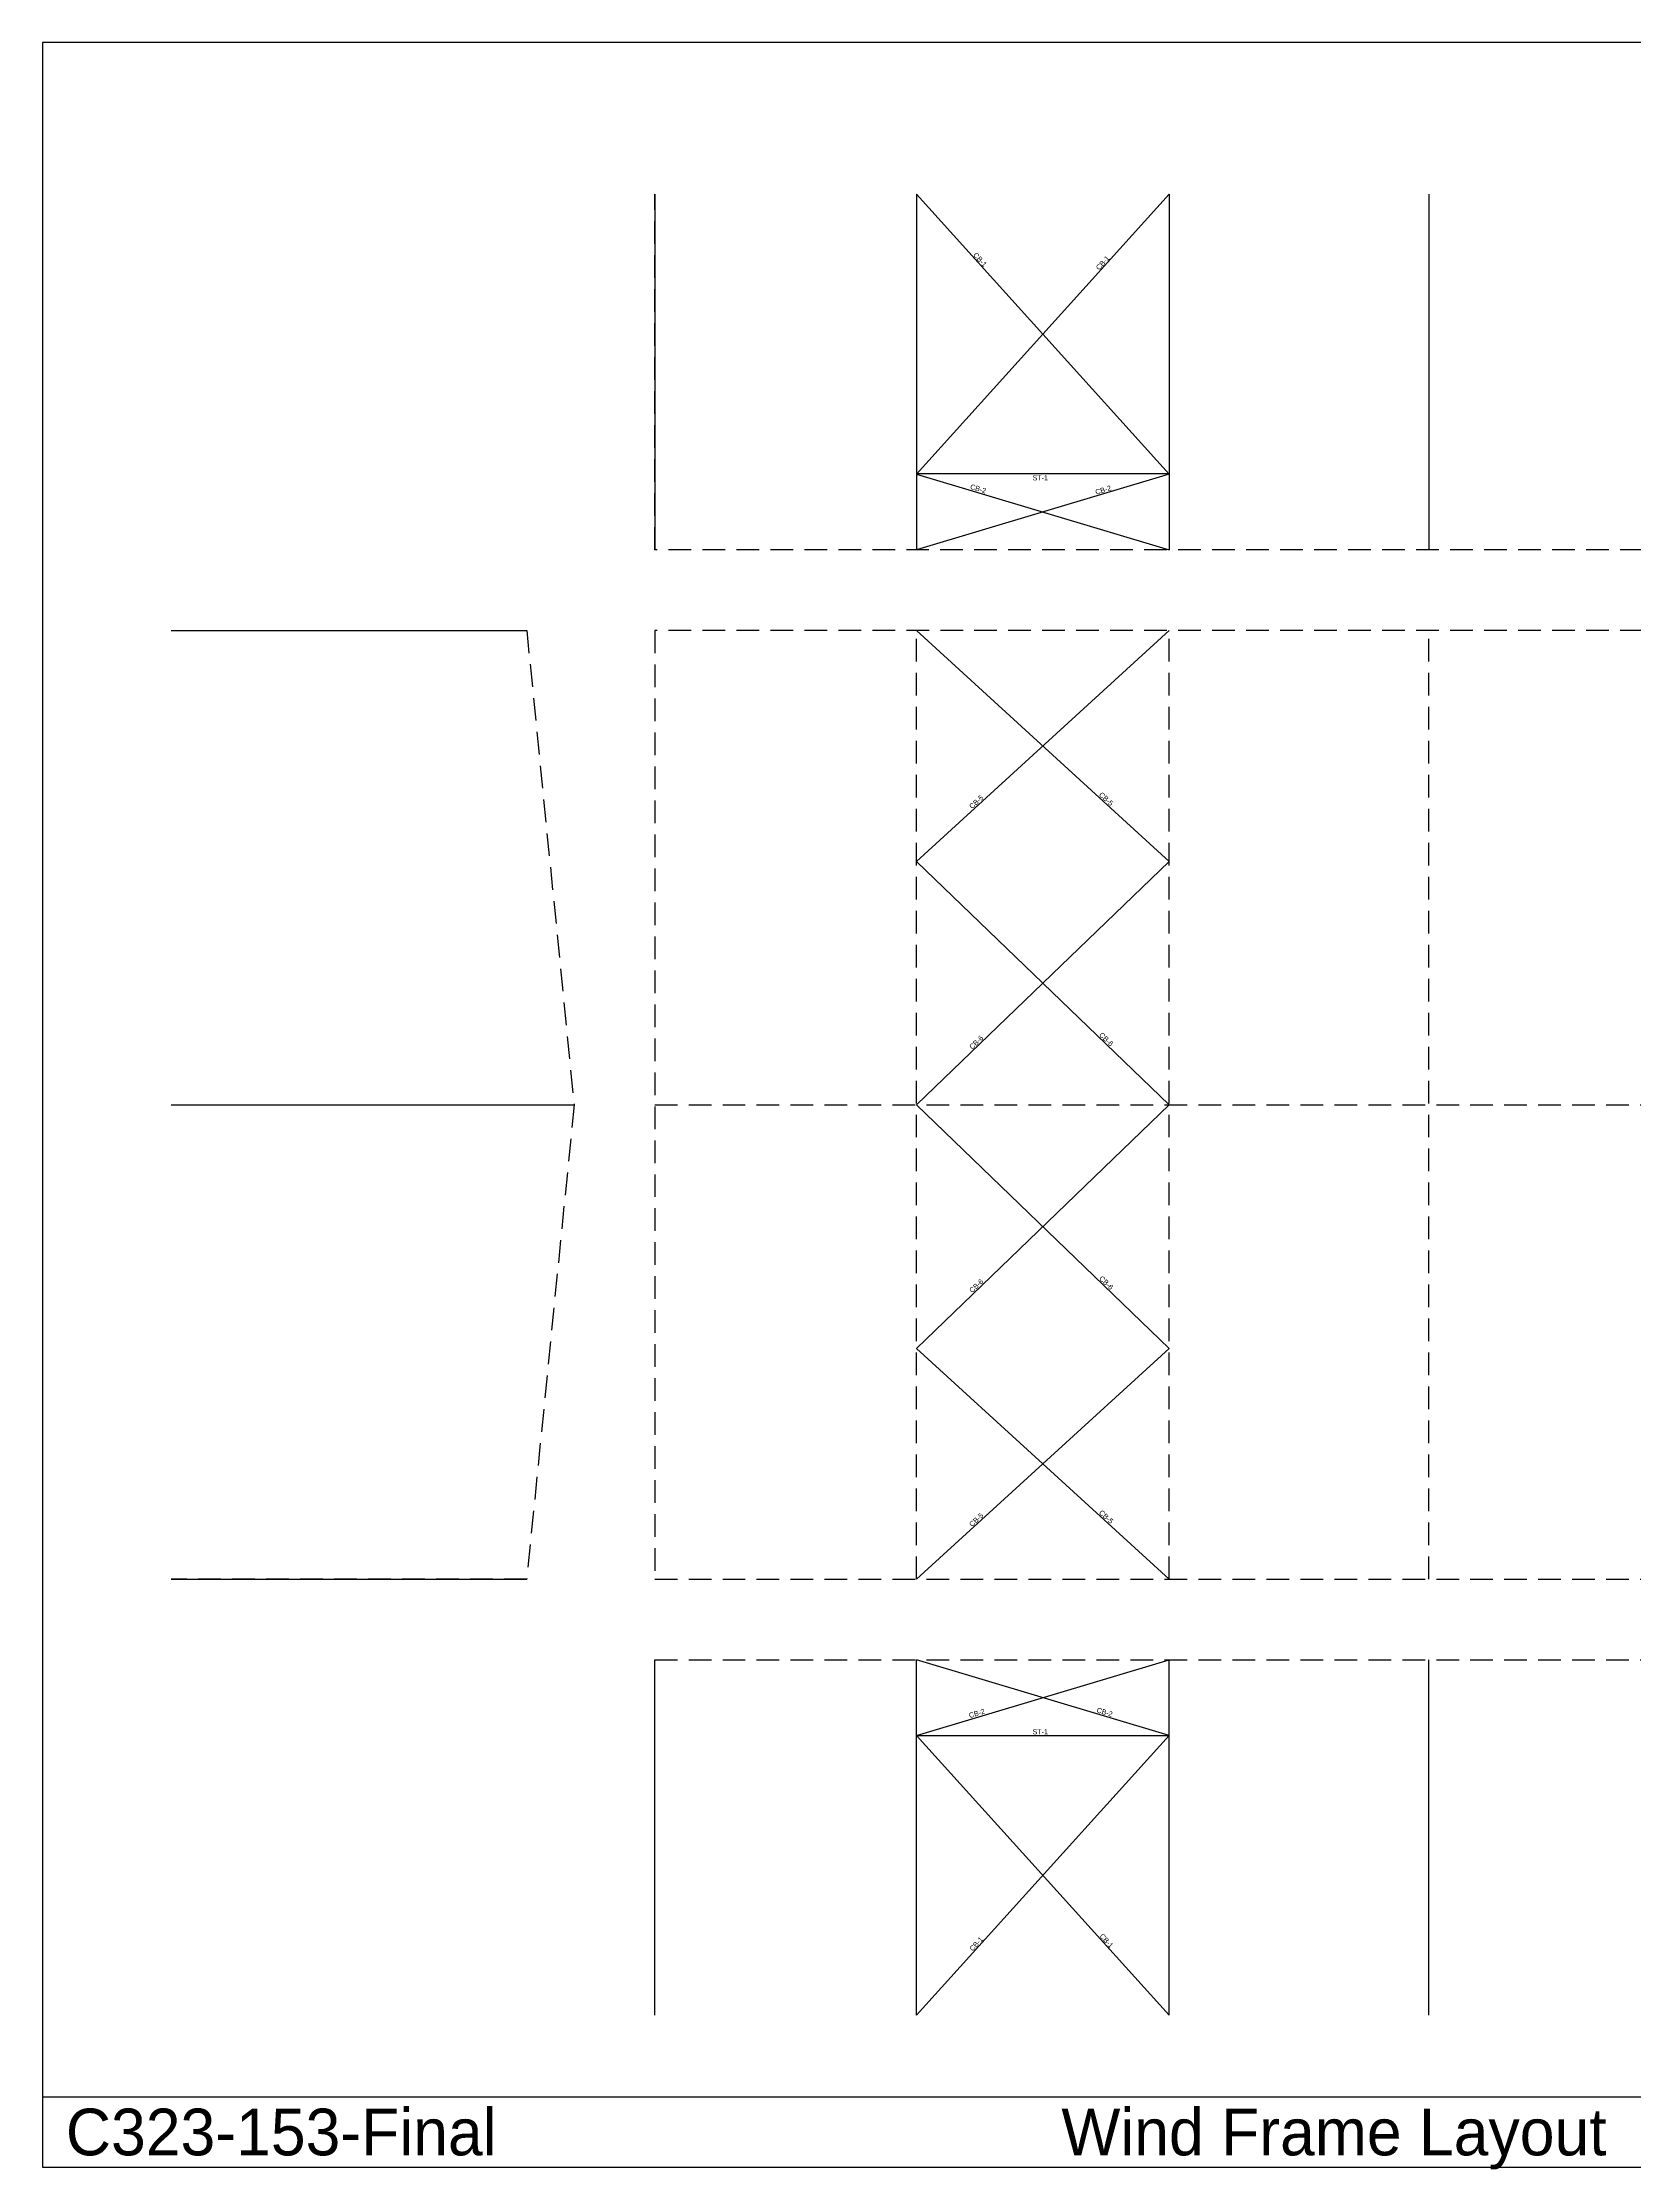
# Model space of a CAD drawing. Extents: x -14502 to 52587, y -13979 to 36394.
# Drawn here: x -14502 to 23210, y -13979 to 36394 of the extents above; entities that cross this region are included whole.
import ezdxf

# ---------------------------------------------------------------- set-up
doc = ezdxf.new("R2010")
doc.units = 0
doc.linetypes.add('CONTIN', pattern=[0])
doc.linetypes.add('DASHED', pattern=[805.05, 536.7, -268.35])
doc.layers.get('0').update_dxf_attribs({"linetype": 'CONTIN'})
for name, color, linetype in [('16', 7, 'CONTIN'), ('2', 7, 'CONTIN'), ('23', 7, 'DASHED'), ('3', 7, 'CONTIN'), ('4', 5, 'CONTIN'), ('8', 5, 'DASHED')]:
    doc.layers.add(name, color=color, linetype=linetype)

msp = doc.modelspace()

# ---------------------------------------------------------------- linework, layer by layer
for p, q in [((52586.668, 36394.324), (-14501.67, 36394.324)), ((-14501.67, 36394.324), (-14501.67, -13921.93)), ((-14501.67, -12261.493), (52586.668, -12261.493)), ((-14501.67, -13921.93), (52586.668, -13921.93))]:
    msp.add_line(p, q)
at = {"layer": '2'}
for p, q in [((12176.864, 26176.637), (6212.266, 26177.031)), ((6212.7, -3705.05), (12177.3, -3705.05))]:
    msp.add_line(p, q, dxfattribs=at)
at = {"layer": '23'}
for p, q in [((6200, 0), (6200, 22470)), ((12190, 0), (12190, 22470)), ((18335, 0), (18335, 22470))]:
    msp.add_line(p, q, dxfattribs=at)
at = {"layer": '3'}
for p, q in [((12190.002, 32800.289), (6199.566, 26170.682)), ((6200.003, 32800.684), (12189.564, 26170.287)), ((12189.564, 26170.287), (6199.448, 24380.682)), ((6199.566, 26170.682), (12189.446, 24380.289)), ((6200, 22470), (12190, 17001.799)), ((12190, 22470), (6200, 17001.799)), ((6200, 17001.799), (12190, 11235)), ((12190, 17001.799), (6200, 11235)), ((6200, 11235), (12190, 5468.2)), ((12190, 11235), (6200, 5468.2)), ((6200, 5468.2), (12190, 0)), ((12190, 5468.2), (6200, 0)), ((6200, -3698.7), (12190, -1908.7)), ((12190, -3698.7), (6200, -1908.7)), ((6200, -10328.699), (12190, -3698.7)), ((12190, -10328.699), (6200, -3698.7))]:
    msp.add_line(p, q, dxfattribs=at)
at = {"layer": '4'}
for p, q in [((0.003, 32801.094), (-0.552, 24381.092)), ((6200.003, 32800.684), (6199.448, 24380.682)), ((12190.002, 32800.289), (12189.446, 24380.289)), ((18335.002, 32799.883), (18334.447, 24379.883)), ((-11452.2, 22470), (-3032.2, 22470)), ((-11452.201, 11235), (-1908.701, 11234.999)), ((-11452.201, 0), (-3032.201, 0)), ((0, -10328.699), (0, -1908.7)), ((6200, -10328.699), (6200, -1908.7)), ((12190, -10328.699), (12190, -1908.7)), ((18335, -10328.699), (18335, -1908.7))]:
    msp.add_line(p, q, dxfattribs=at)
at = {"layer": '8'}
for p, q in [((-0.555, 24381.092), (0, 32801.094)), ((36284.445, 24378.697), (-0.555, 24381.092)), ((-11452.2, 22470), (-3032.2, 22470)), ((-3032.2, 22470), (-1908.701, 11234.999)), ((0, 22470), (0, 0)), ((36285, 22470), (0, 22470)), ((-1908.701, 11234.999), (-3032.201, 0)), ((0, 11235), (36285, 11235)), ((-3032.201, 0), (-11452.201, 0)), ((0, 0), (36285, 0)), ((0, -10328.699), (0, -1908.7)), ((0, -1908.7), (36285, -1908.7))]:
    msp.add_line(p, q, dxfattribs=at)

# ---------------------------------------------------------------- texts
for s, p in [('C323-153-Final', (-13948.19, -13645.19)), ('Wind Frame Layout', (9633.36, -13645.19))]:
    msp.add_text(s, height=1106.958).set_placement(p)
at = {"layer": '16'}
for s, rotation, p in [('CB-1', 312.093, (7533.94, 31354.508)), ('CB-1', 47.899, (10528.914, 30992.445)), ('CB-2', 343.358, (7463.411, 25823.396)), ('ST-1', 359.996, (8950.716, 26024.451)), ('CB-2', 16.634, (10458.4, 25683.564)), ('CB-5', 42.393, (7517.414, 18234.93)), ('CB-5', -42.393, (10512.414, 18563.729)), ('CB-6', 43.912, (7521.837, 12538.063)), ('CB-6', -43.912, (10516.837, 12876.298)), ('CB-6', 43.912, (7521.837, 6771.263)), ('CB-6', -43.912, (10516.837, 7109.497)), ('CB-5', 42.393, (7517.414, 1233.131)), ('CB-5', -42.393, (10512.414, 1561.928)), ('CB-2', 16.638, (7463.868, -3290.536)), ('CB-2', 343.362, (10458.868, -3150.903)), ('CB-1', 47.903, (7534.033, -8821.652)), ('CB-1', 312.097, (10529.033, -8459.787))]:
    msp.add_text(s, height=121.92, rotation=rotation, dxfattribs=at).set_placement(p)
msp.add_text('ST-1', height=121.92, dxfattribs=at).set_placement((8951.16, -3674.569))

doc.saveas('drawing.dxf')
